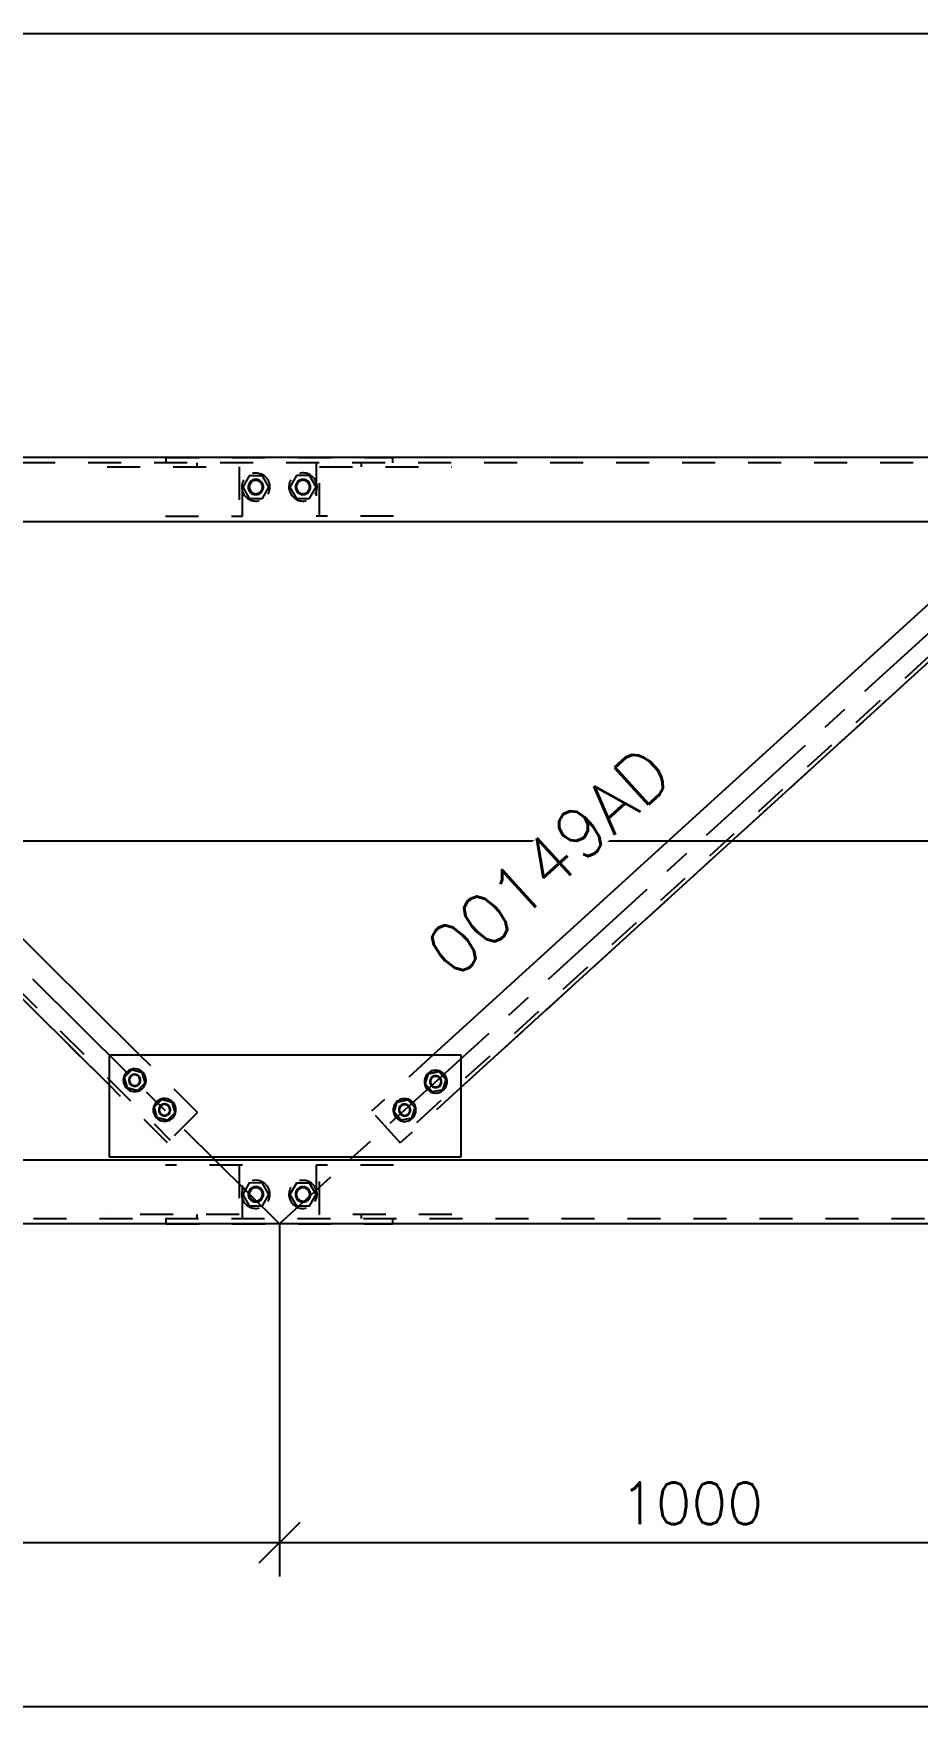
# Model space of a CAD drawing. Header units: millimetres. Extents: x 505 to 1346, y 20403 to 20997.
# Drawn here: x 576.8 to 629.3, y 20532.2 to 20631.6 of the extents above; entities that cross this region are included whole.
import ezdxf

# ---------------------------------------------------------------- set-up
doc = ezdxf.new("R2010")
doc.units = ezdxf.units.MM
doc.linetypes.add('CENTER', pattern=[12.7, 7.9375, -1.5875, 1.5875, -1.5875])
doc.linetypes.add('DXK_LINE_DOT2', pattern=[3.9198, 1.9599, -1.9599])
doc.styles.add('RomanS', font='ROMANS__.TTF', dxfattribs={"height": 0.2})

# ---------------------------------------------------------------- blocks, each defined once
blk = doc.blocks.new('Part-110200292-57755 - 57739')
at = {"color": 7, "linetype": 'DXK_LINE_DOT2'}
for p, q in [((593.602, 20606.091), (593.602, 20602.916)), ((593.801, 20602.916), (593.801, 20605.856)), ((593.801, 20605.856), (601.651, 20605.856)), ((596.294, 20605.856), (596.294, 20606.091)), ((598.184, 20602.916), (593.602, 20602.916))]:
    blk.add_line(p, q, dxfattribs=at)
blk = doc.blocks.new('Part-110200292-57754 - 57739')
at = {"color": 7, "linetype": 'DXK_LINE_DOT2'}
for p, q in [((581.178, 20605.856), (589.028, 20605.856)), ((586.535, 20605.856), (586.535, 20606.091)), ((589.028, 20605.856), (589.028, 20602.916)), ((589.227, 20602.916), (589.227, 20606.091)), ((584.645, 20602.916), (589.227, 20602.916))]:
    blk.add_line(p, q, dxfattribs=at)
blk = doc.blocks.new('Part-110200292-57752 - 57739')
at = {"color": 3, "linetype": 'Continuous'}
for p, q in [((1036.043, 20606.406), (550.048, 20606.406)), ((1035.618, 20602.596), (550.467, 20602.596))]:
    blk.add_line(p, q, dxfattribs=at)
at = {"color": 7, "linetype": 'DXK_LINE_DOT2'}
blk.add_line((1036.718, 20606.091), (549.367, 20606.091), dxfattribs=at)
blk = doc.blocks.new('Part-110200292-57969 - 57739')
at = {"color": 7, "linetype": 'DXK_LINE_DOT2'}
for p, q in [((584.68, 20560.906), (584.68, 20561.221)), ((584.68, 20560.906), (598.149, 20560.906)), ((598.149, 20560.906), (598.149, 20561.221))]:
    blk.add_line(p, q, dxfattribs=at)
blk = doc.blocks.new('Part-110200292-57781 - 57739')
at = {"color": 7, "linetype": 'CENTER'}
blk.add_line((591.417, 20560.906), (545.536, 20606.406), dxfattribs=at)
at = {"color": 7, "linetype": 'DXK_LINE_DOT2'}
for p, q in [((552.19, 20601.596), (550.401, 20599.792)), ((555.635, 20598.178), (552.19, 20601.596)), ((550.566, 20599.959), (550.401, 20599.792)), ((553.844, 20596.377), (550.401, 20599.792)), ((550.401, 20599.792), (550.401, 20599.792)), ((550.566, 20599.959), (584.928, 20565.882)), ((550.566, 20599.959), (550.566, 20599.959)), ((553.844, 20596.377), (581.317, 20569.133)), ((586.551, 20567.519), (583.108, 20570.934)), ((584.763, 20565.716), (581.317, 20569.133)), ((586.551, 20567.519), (584.763, 20565.716))]:
    blk.add_line(p, q, dxfattribs=at)
at = {"color": 3, "linetype": 'Continuous'}
for p, q in [((583.108, 20570.934), (555.635, 20598.178)), ((581.317, 20569.133), (553.844, 20596.377))]:
    blk.add_line(p, q, dxfattribs=at)
blk = doc.blocks.new('Part-110200292-57782 - 57739')
at = {"color": 7, "linetype": 'CENTER'}
blk.add_line((641.418, 20606.406), (591.417, 20560.906), dxfattribs=at)
at = {"color": 7, "linetype": 'DXK_LINE_DOT2'}
for p, q in [((634.242, 20601.593), (630.633, 20598.309)), ((634.242, 20601.593), (635.793, 20599.888)), ((635.793, 20599.888), (598.433, 20565.891)), ((635.951, 20599.714), (631.889, 20596.018)), ((635.951, 20599.714), (635.793, 20599.888)), ((635.793, 20599.888), (635.793, 20599.888)), ((635.951, 20599.714), (635.951, 20599.714)), ((631.889, 20596.018), (602.196, 20568.997)), ((600.55, 20570.934), (596.881, 20567.595)), ((602.196, 20568.997), (598.591, 20565.717)), ((598.433, 20565.891), (596.881, 20567.595)), ((598.433, 20565.891), (598.591, 20565.717)), ((598.433, 20565.891), (598.433, 20565.891)), ((598.591, 20565.717), (598.591, 20565.717))]:
    blk.add_line(p, q, dxfattribs=at)
at = {"color": 3, "linetype": 'Continuous'}
for p, q in [((630.633, 20598.309), (600.55, 20570.934)), ((631.889, 20596.018), (602.196, 20568.997))]:
    blk.add_line(p, q, dxfattribs=at)
blk = doc.blocks.new('Bolt-110200292-76315 - 57739')
at = {"color": 3, "linetype": 'Continuous'}
for p, q in [((589.624, 20563.332), (589.234, 20562.658)), ((589.234, 20562.658), (589.623, 20561.983)), ((590.403, 20563.331), (589.624, 20563.332)), ((590.402, 20561.982), (590.792, 20562.656)), ((590.792, 20562.656), (590.403, 20563.331)), ((592.424, 20563.329), (592.034, 20562.655)), ((592.034, 20562.655), (592.423, 20561.98)), ((593.203, 20563.329), (592.424, 20563.329)), ((593.202, 20561.979), (593.592, 20562.653)), ((593.592, 20562.653), (593.203, 20563.329)), ((589.623, 20561.983), (590.402, 20561.982)), ((592.423, 20561.98), (593.202, 20561.979))]:
    blk.add_line(p, q, dxfattribs=at)
at = {"color": 3, "linetype": 'DXK_LINE_DOT2'}
for p, q in [((589.625, 20563.332), (589.235, 20562.658)), ((589.235, 20562.658), (589.623, 20561.983)), ((590.403, 20563.331), (589.625, 20563.332)), ((590.402, 20561.982), (590.792, 20562.656)), ((590.792, 20562.656), (590.403, 20563.331)), ((592.425, 20563.329), (592.035, 20562.655)), ((592.035, 20562.655), (592.423, 20561.98)), ((593.203, 20563.328), (592.425, 20563.329)), ((593.202, 20561.98), (593.592, 20562.653)), ((593.592, 20562.653), (593.203, 20563.328)), ((589.623, 20561.983), (590.402, 20561.982)), ((592.423, 20561.98), (593.202, 20561.98))]:
    blk.add_line(p, q, dxfattribs=at)
for centre, radius, start, end in [((590.013, 20562.657), 0.834, 149.94348, 329.94348), ((590.013, 20562.657), 0.834, 329.94348, 149.94348), ((590.013, 20562.657), 0.45, 89.94348, 269.94348), ((590.013, 20562.657), 0.397, 149.94348, 329.94348), ((590.013, 20562.657), 0.397, 329.94348, 149.94348), ((590.013, 20562.657), 0.45, 269.94348, 89.94348), ((592.813, 20562.654), 0.834, 149.94348, 329.94348), ((592.813, 20562.654), 0.834, 329.94348, 149.94348), ((592.813, 20562.654), 0.45, 89.94348, 269.94348), ((592.813, 20562.654), 0.397, 149.94348, 329.94348), ((592.813, 20562.654), 0.397, 329.94348, 149.94348), ((592.813, 20562.654), 0.45, 269.94348, 89.94348)]:
    blk.add_arc(centre, radius, start, end, dxfattribs=at)
at = {"color": 3, "linetype": 'Continuous'}
for centre, radius, start, end in [((590.013, 20562.657), 0.45, 107.94348, 287.94348), ((590.013, 20562.657), 0.45, 107.94348, 287.94348), ((590.013, 20562.657), 0.397, 359.94348, 179.94348), ((590.013, 20562.657), 0.397, 179.94348, 359.94348), ((590.013, 20562.657), 0.45, 287.94348, 107.94348), ((590.013, 20562.657), 0.45, 287.94348, 107.94348), ((592.813, 20562.654), 0.45, 107.94348, 287.94348), ((592.813, 20562.654), 0.45, 107.94348, 287.94348), ((592.813, 20562.654), 0.397, 359.94348, 179.94348), ((592.813, 20562.654), 0.397, 179.94348, 359.94348), ((592.813, 20562.654), 0.45, 287.94348, 107.94348), ((592.813, 20562.654), 0.45, 287.94348, 107.94348)]:
    blk.add_arc(centre, radius, start, end, dxfattribs=at)
blk = doc.blocks.new('Part-110200292-57853 - 57739')
at = {"color": 7, "linetype": 'DXK_LINE_DOT2'}
for p, q in [((584.68, 20606.091), (584.68, 20606.406)), ((584.68, 20606.406), (598.149, 20606.406)), ((598.149, 20606.091), (598.149, 20606.406))]:
    blk.add_line(p, q, dxfattribs=at)
blk = doc.blocks.new('Part-110200292-57921 - 57739')
at = {"color": 3, "linetype": 'Continuous'}
for p, q in [((550.467, 20564.716), (1035.618, 20564.716)), ((1036.043, 20560.906), (550.048, 20560.906))]:
    blk.add_line(p, q, dxfattribs=at)
at = {"color": 7, "linetype": 'DXK_LINE_DOT2'}
blk.add_line((549.367, 20561.221), (1036.718, 20561.221), dxfattribs=at)
blk = doc.blocks.new('Part-110200292-57923 - 57739')
at = {"color": 7, "linetype": 'DXK_LINE_DOT2'}
for p, q in [((589.227, 20564.396), (584.645, 20564.396)), ((589.028, 20564.396), (589.028, 20561.456)), ((589.227, 20561.221), (589.227, 20564.396)), ((589.028, 20561.456), (581.178, 20561.456)), ((586.535, 20561.221), (586.535, 20561.456))]:
    blk.add_line(p, q, dxfattribs=at)
blk = doc.blocks.new('Part-110200292-57924 - 57739')
at = {"color": 7, "linetype": 'DXK_LINE_DOT2'}
for p, q in [((598.184, 20564.396), (593.602, 20564.396)), ((593.602, 20564.396), (593.602, 20561.221)), ((593.801, 20561.456), (593.801, 20564.396)), ((601.651, 20561.456), (593.801, 20561.456)), ((596.294, 20561.221), (596.294, 20561.456))]:
    blk.add_line(p, q, dxfattribs=at)
blk = doc.blocks.new('Part-110200292-58059 - 57739')
at = {"color": 3, "linetype": 'Continuous'}
for p, q in [((581.317, 20564.866), (581.317, 20570.934)), ((581.317, 20570.934), (602.196, 20570.934)), ((602.196, 20570.934), (602.196, 20564.866)), ((602.196, 20564.866), (581.317, 20564.866))]:
    blk.add_line(p, q, dxfattribs=at)
blk = doc.blocks.new('Bolt-110200292-58060 - 57739')
at = {"color": 3, "linetype": 'Continuous'}
for p, q in [((600.069, 20569.21), (600.264, 20569.821)), ((600.069, 20569.21), (600.264, 20569.821)), ((600.891, 20569.958), (600.264, 20569.821)), ((600.891, 20569.958), (601.322, 20569.484)), ((600.501, 20568.736), (600.069, 20569.21)), ((601.127, 20568.873), (600.501, 20568.736)), ((601.322, 20569.484), (601.127, 20568.873)), ((601.127, 20568.873), (601.322, 20569.484)), ((598.22, 20567.528), (598.415, 20568.139)), ((598.22, 20567.528), (598.415, 20568.139)), ((599.042, 20568.275), (598.415, 20568.139)), ((599.042, 20568.275), (599.473, 20567.801)), ((599.473, 20567.801), (599.278, 20567.19)), ((599.278, 20567.19), (599.473, 20567.801)), ((598.652, 20567.053), (598.22, 20567.528)), ((599.278, 20567.19), (598.652, 20567.053))]:
    blk.add_line(p, q, dxfattribs=at)
at = {"color": 3, "linetype": 'DXK_LINE_DOT2'}
for p, q in [((600.07, 20569.21), (600.264, 20569.821)), ((600.264, 20569.821), (600.891, 20569.958)), ((600.891, 20569.958), (601.322, 20569.484)), ((600.501, 20568.736), (600.07, 20569.21)), ((601.127, 20568.873), (600.501, 20568.736)), ((601.322, 20569.484), (601.127, 20568.873)), ((598.221, 20567.528), (598.415, 20568.138)), ((598.415, 20568.138), (599.042, 20568.275)), ((599.042, 20568.275), (599.473, 20567.801)), ((599.473, 20567.801), (599.278, 20567.19)), ((598.652, 20567.054), (598.221, 20567.528)), ((599.278, 20567.19), (598.652, 20567.054))]:
    blk.add_line(p, q, dxfattribs=at)
at = {"color": 3, "linetype": 'Continuous'}
for centre, radius, start, end in [((600.696, 20569.347), 0.675, 132.3017, 312.3017), ((600.696, 20569.347), 0.675, 162.3017, 342.3017), ((600.696, 20569.347), 0.675, 342.3017, 162.3017), ((600.696, 20569.347), 0.675, 312.3017, 132.3017), ((600.696, 20569.347), 0.35, 42.3017, 222.3017), ((600.696, 20569.347), 0.317, 342.3017, 162.3017), ((600.696, 20569.347), 0.35, 222.3017, 42.3017), ((600.696, 20569.347), 0.317, 162.3017, 342.3017), ((598.847, 20567.664), 0.675, 132.3017, 312.3017), ((598.847, 20567.664), 0.675, 162.3017, 342.3017), ((598.847, 20567.664), 0.675, 342.3017, 162.3017), ((598.847, 20567.664), 0.675, 312.3017, 132.3017), ((598.847, 20567.664), 0.35, 42.3017, 222.3017), ((598.847, 20567.664), 0.317, 162.3017, 342.3017), ((598.847, 20567.664), 0.317, 342.3017, 162.3017), ((598.847, 20567.664), 0.35, 222.3017, 42.3017)]:
    blk.add_arc(centre, radius, start, end, dxfattribs=at)
at = {"color": 3, "linetype": 'DXK_LINE_DOT2'}
for centre, radius, start, end in [((600.696, 20569.347), 0.35, 24.3017, 204.3017), ((600.696, 20569.347), 0.317, 132.3017, 312.3017), ((600.696, 20569.347), 0.317, 312.3017, 132.3017), ((600.696, 20569.347), 0.35, 204.3017, 24.3017), ((598.847, 20567.664), 0.35, 24.3017, 204.3017), ((598.847, 20567.664), 0.35, 204.3017, 24.3017), ((598.847, 20567.664), 0.317, 132.3017, 312.3017), ((598.847, 20567.664), 0.317, 312.3017, 132.3017)]:
    blk.add_arc(centre, radius, start, end, dxfattribs=at)
blk = doc.blocks.new('Bolt-110200292-58061 - 57739')
at = {"color": 3, "linetype": 'Continuous'}
for p, q in [((582.197, 20569.597), (582.648, 20570.053)), ((582.648, 20570.053), (582.197, 20569.597)), ((582.365, 20568.978), (582.197, 20569.597)), ((582.197, 20569.597), (582.197, 20569.597)), ((582.197, 20569.597), (582.365, 20568.978)), ((582.648, 20570.053), (583.269, 20569.889)), ((582.648, 20570.053), (582.648, 20570.053)), ((582.648, 20570.053), (583.269, 20569.889)), ((583.269, 20569.889), (583.437, 20569.27)), ((583.269, 20569.889), (583.269, 20569.889)), ((583.437, 20569.27), (583.269, 20569.889)), ((582.985, 20568.815), (582.365, 20568.978)), ((582.365, 20568.978), (582.365, 20568.978)), ((582.365, 20568.978), (582.985, 20568.815)), ((582.985, 20568.815), (583.437, 20569.27)), ((583.437, 20569.27), (582.985, 20568.815)), ((582.985, 20568.815), (582.985, 20568.815)), ((583.437, 20569.27), (583.437, 20569.27)), ((583.972, 20567.837), (584.423, 20568.292)), ((584.423, 20568.292), (583.972, 20567.837)), ((584.14, 20567.218), (583.972, 20567.837)), ((583.972, 20567.837), (583.972, 20567.837)), ((583.972, 20567.837), (584.14, 20567.218)), ((584.423, 20568.292), (585.044, 20568.129)), ((584.423, 20568.292), (584.423, 20568.292)), ((584.423, 20568.292), (585.044, 20568.129)), ((585.044, 20568.129), (585.212, 20567.51)), ((585.044, 20568.129), (585.044, 20568.129)), ((585.212, 20567.51), (585.044, 20568.129)), ((584.761, 20567.055), (584.14, 20567.218)), ((584.14, 20567.218), (584.14, 20567.218)), ((584.14, 20567.218), (584.761, 20567.055)), ((585.212, 20567.51), (584.761, 20567.055)), ((584.761, 20567.055), (585.212, 20567.51)), ((584.761, 20567.055), (584.761, 20567.055)), ((585.212, 20567.51), (585.212, 20567.51))]:
    blk.add_line(p, q, dxfattribs=at)
at = {"color": 3, "linetype": 'DXK_LINE_DOT2'}
for p, q in [((582.197, 20569.597), (582.648, 20570.052)), ((582.366, 20568.979), (582.197, 20569.597)), ((583.268, 20569.889), (582.648, 20570.052)), ((583.268, 20569.889), (583.437, 20569.271)), ((582.985, 20568.816), (582.366, 20568.979)), ((583.437, 20569.271), (582.985, 20568.816)), ((583.972, 20567.837), (584.424, 20568.292)), ((584.141, 20567.218), (583.972, 20567.837)), ((585.043, 20568.129), (584.424, 20568.292)), ((585.043, 20568.129), (585.212, 20567.51)), ((584.76, 20567.055), (584.141, 20567.218)), ((585.212, 20567.51), (584.76, 20567.055))]:
    blk.add_line(p, q, dxfattribs=at)
at = {"color": 3, "linetype": 'Continuous'}
for centre, radius, start, end in [((582.817, 20569.434), 0.675, 75.23893, 255.23893), ((582.817, 20569.434), 0.675, 45.23893, 225.23893), ((582.817, 20569.434), 0.675, 225.23893, 45.23893), ((582.817, 20569.434), 0.35, 135.23893, 315.23893), ((582.817, 20569.434), 0.317, 75.23893, 255.23893), ((582.817, 20569.434), 0.35, 315.23893, 135.23893), ((582.817, 20569.434), 0.675, 255.23893, 75.23893), ((582.817, 20569.434), 0.317, 255.23893, 75.23893), ((584.592, 20567.674), 0.675, 75.23893, 255.23893), ((584.592, 20567.674), 0.675, 45.23893, 225.23893), ((584.592, 20567.674), 0.675, 225.23893, 45.23893), ((584.592, 20567.674), 0.35, 135.23893, 315.23893), ((584.592, 20567.674), 0.317, 75.23893, 255.23893), ((584.592, 20567.674), 0.35, 315.23893, 135.23893), ((584.592, 20567.674), 0.675, 255.23893, 75.23893), ((584.592, 20567.674), 0.317, 255.23893, 75.23893)]:
    blk.add_arc(centre, radius, start, end, dxfattribs=at)
at = {"color": 3, "linetype": 'DXK_LINE_DOT2'}
for centre, radius, start, end in [((582.817, 20569.434), 0.35, 117.23893, 297.23893), ((582.817, 20569.434), 0.317, 45.23893, 225.23894), ((582.817, 20569.434), 0.317, 225.23893, 45.23894), ((582.817, 20569.434), 0.35, 297.23893, 117.23893), ((584.592, 20567.674), 0.35, 117.23894, 297.23893), ((584.592, 20567.674), 0.317, 45.23893, 225.23893), ((584.592, 20567.674), 0.317, 225.23893, 45.23893), ((584.592, 20567.674), 0.35, 297.23893, 117.23894)]:
    blk.add_arc(centre, radius, start, end, dxfattribs=at)
blk = doc.blocks.new('Bolt-110200292-76309 - 57739')
at = {"color": 3, "linetype": 'Continuous'}
for p, q in [((589.623, 20605.329), (589.234, 20604.653)), ((590.402, 20605.329), (589.623, 20605.329)), ((590.792, 20604.655), (590.402, 20605.329)), ((592.423, 20605.331), (592.034, 20604.656)), ((593.202, 20605.332), (592.423, 20605.331)), ((593.592, 20604.658), (593.202, 20605.332)), ((589.234, 20604.653), (589.624, 20603.979)), ((590.403, 20603.98), (590.792, 20604.655)), ((592.034, 20604.656), (592.424, 20603.982)), ((593.203, 20603.983), (593.592, 20604.658)), ((589.624, 20603.979), (590.403, 20603.98)), ((592.424, 20603.982), (593.203, 20603.983))]:
    blk.add_line(p, q, dxfattribs=at)
at = {"color": 3, "linetype": 'DXK_LINE_DOT2'}
for p, q in [((589.623, 20605.328), (589.235, 20604.653)), ((590.402, 20605.329), (589.623, 20605.328)), ((590.792, 20604.655), (590.402, 20605.329)), ((592.423, 20605.331), (592.035, 20604.656)), ((593.202, 20605.332), (592.423, 20605.331)), ((593.592, 20604.658), (593.202, 20605.332)), ((589.235, 20604.653), (589.625, 20603.98)), ((590.403, 20603.98), (590.792, 20604.655)), ((592.035, 20604.656), (592.425, 20603.982)), ((593.203, 20603.983), (593.592, 20604.658)), ((589.625, 20603.98), (590.403, 20603.98)), ((592.425, 20603.982), (593.203, 20603.983))]:
    blk.add_line(p, q, dxfattribs=at)
for centre, radius, start, end in [((590.013, 20604.654), 0.834, 330.05652, 150.05652), ((592.813, 20604.657), 0.834, 330.05652, 150.05652), ((590.013, 20604.654), 0.834, 150.05652, 330.05652), ((590.013, 20604.654), 0.45, 90.05652, 270.05652), ((590.013, 20604.654), 0.397, 150.05652, 330.05652), ((590.013, 20604.654), 0.397, 330.05652, 150.05652), ((590.013, 20604.654), 0.45, 270.05652, 90.05652), ((592.813, 20604.657), 0.834, 150.05652, 330.05652), ((592.813, 20604.657), 0.45, 90.05652, 270.05652), ((592.813, 20604.657), 0.397, 150.05652, 330.05652), ((592.813, 20604.657), 0.397, 330.05652, 150.05652), ((592.813, 20604.657), 0.45, 270.05652, 90.05652)]:
    blk.add_arc(centre, radius, start, end, dxfattribs=at)
at = {"color": 3, "linetype": 'Continuous'}
for centre, radius, start, end in [((590.013, 20604.654), 0.45, 108.05652, 288.05652), ((590.013, 20604.654), 0.45, 108.05652, 288.05652), ((590.013, 20604.654), 0.397, 0.05652, 180.05652), ((590.013, 20604.654), 0.397, 180.05652, 0.05652), ((590.013, 20604.654), 0.45, 288.05652, 108.05652), ((590.013, 20604.654), 0.45, 288.05652, 108.05652), ((592.813, 20604.657), 0.45, 108.05652, 288.05652), ((592.813, 20604.657), 0.45, 108.05652, 288.05652), ((592.813, 20604.657), 0.397, 0.05652, 180.05652), ((592.813, 20604.657), 0.397, 180.05652, 0.05652), ((592.813, 20604.657), 0.45, 288.05652, 108.05652), ((592.813, 20604.657), 0.45, 288.05652, 108.05652)]:
    blk.add_arc(centre, radius, start, end, dxfattribs=at)
blk = doc.blocks.new('StraightDimension-110200292-63843 - 57739')
at = {"color": 7, "linetype": 'Continuous'}
blk.add_line((548.09, 20583.656), (1159.796, 20583.656), dxfattribs=at)
blk = doc.blocks.new('StraightDimension-110200292-70075 - 57739')
at = {"color": 7, "linetype": 'Continuous'}
blk.add_line((545.548, 20631.586), (1148.584, 20631.586), dxfattribs=at)
blk = doc.blocks.new('StraightDimension-110200292-63842 - 57739')
at = {"color": 7, "linetype": 'Continuous'}
blk.add_line((548.09, 20583.656), (1159.796, 20583.656), dxfattribs=at)
blk = doc.blocks.new('StraightDimension-110200292-64394 - 57739')
at = {"color": 7, "linetype": 'Continuous'}
for p, q in [((591.417, 20560.906), (591.417, 20539.976)), ((641.416, 20560.906), (641.416, 20539.976)), ((592.617, 20543.176), (590.217, 20540.776)), ((640.216, 20540.776), (642.616, 20543.176)), ((591.417, 20541.976), (641.416, 20541.976))]:
    blk.add_line(p, q, dxfattribs=at)
at = {"color": 0}
blk.add_wipeout([(621.692, 20542.576), (621.692, 20546.076), (611.141, 20546.076), (611.141, 20542.576)], dxfattribs=at)
at = {"color": 3, "style": 'RomanS'}
blk.add_text('1000', height=2.4772, dxfattribs=at).set_placement((611.641, 20543.076))
blk = doc.blocks.new('StraightDimension-110200292-64395 - 57739')
at = {"color": 7, "linetype": 'Continuous'}
for p, q in [((545.548, 20609.056), (545.548, 20539.976)), ((591.417, 20560.906), (591.417, 20539.976)), ((546.748, 20543.176), (544.348, 20540.776)), ((590.217, 20540.776), (592.617, 20543.176)), ((545.548, 20541.976), (591.417, 20541.976))]:
    blk.add_line(p, q, dxfattribs=at)
at = {"color": 0}
blk.add_wipeout([(572.564, 20542.576), (572.564, 20546.076), (564.401, 20546.076), (564.401, 20542.576)], dxfattribs=at)
at = {"color": 3, "style": 'RomanS'}
blk.add_text('917', height=2.4772, dxfattribs=at).set_placement((564.901, 20543.076))
blk = doc.blocks.new('StraightDimension-110200292-64489 - 57739')
at = {"color": 7, "linetype": 'Continuous'}
blk.add_line((545.548, 20532.246), (1152.111, 20532.246), dxfattribs=at)
blk = doc.blocks.new('Mark-110200292-69385 - 57739')
at = {"color": 0}
blk.add_wipeout([(616.561, 20588.746), (614.542, 20590.964), (599.811, 20577.56), (601.831, 20575.341)], dxfattribs=at)
blk.add_wipeout([(616.561, 20588.746), (614.542, 20590.964), (599.811, 20577.56), (601.831, 20575.341)], dxfattribs=at)
at = {"color": 6, "style": 'RomanS'}
blk.add_text('00149AD', height=2.9727, rotation=42.30147, dxfattribs=at).set_placement((601.831, 20575.341))

msp = doc.modelspace()

# ---------------------------------------------------------------- block references
for name in ['Part-110200292-57781 - 57739', 'Part-110200292-57752 - 57739', 'Part-110200292-57853 - 57739', 'Part-110200292-57782 - 57739', 'Part-110200292-57754 - 57739', 'Bolt-110200292-76309 - 57739', 'Part-110200292-57755 - 57739', 'Part-110200292-58059 - 57739', 'Bolt-110200292-58061 - 57739', 'Bolt-110200292-58060 - 57739', 'Part-110200292-57921 - 57739', 'Part-110200292-57923 - 57739', 'Part-110200292-57924 - 57739', 'Bolt-110200292-76315 - 57739', 'Part-110200292-57969 - 57739']:
    msp.add_blockref(name, (0, 0))

# ---------------------------------------------------------------- next in the draw order: block references
msp.add_blockref('StraightDimension-110200292-63843 - 57739', (0, 0))

# ---------------------------------------------------------------- next in the draw order: block references
for name in ['StraightDimension-110200292-70075 - 57739', 'StraightDimension-110200292-64394 - 57739']:
    msp.add_blockref(name, (0, 0))

# ---------------------------------------------------------------- next in the draw order: block references
msp.add_blockref('StraightDimension-110200292-63842 - 57739', (0, 0))

# ---------------------------------------------------------------- next in the draw order: block references
msp.add_blockref('StraightDimension-110200292-64395 - 57739', (0, 0))

# ---------------------------------------------------------------- next in the draw order: block references
msp.add_blockref('StraightDimension-110200292-64489 - 57739', (0, 0))

# ---------------------------------------------------------------- next in the draw order: block references
msp.add_blockref('Mark-110200292-69385 - 57739', (0, 0))

doc.saveas('drawing.dxf')
